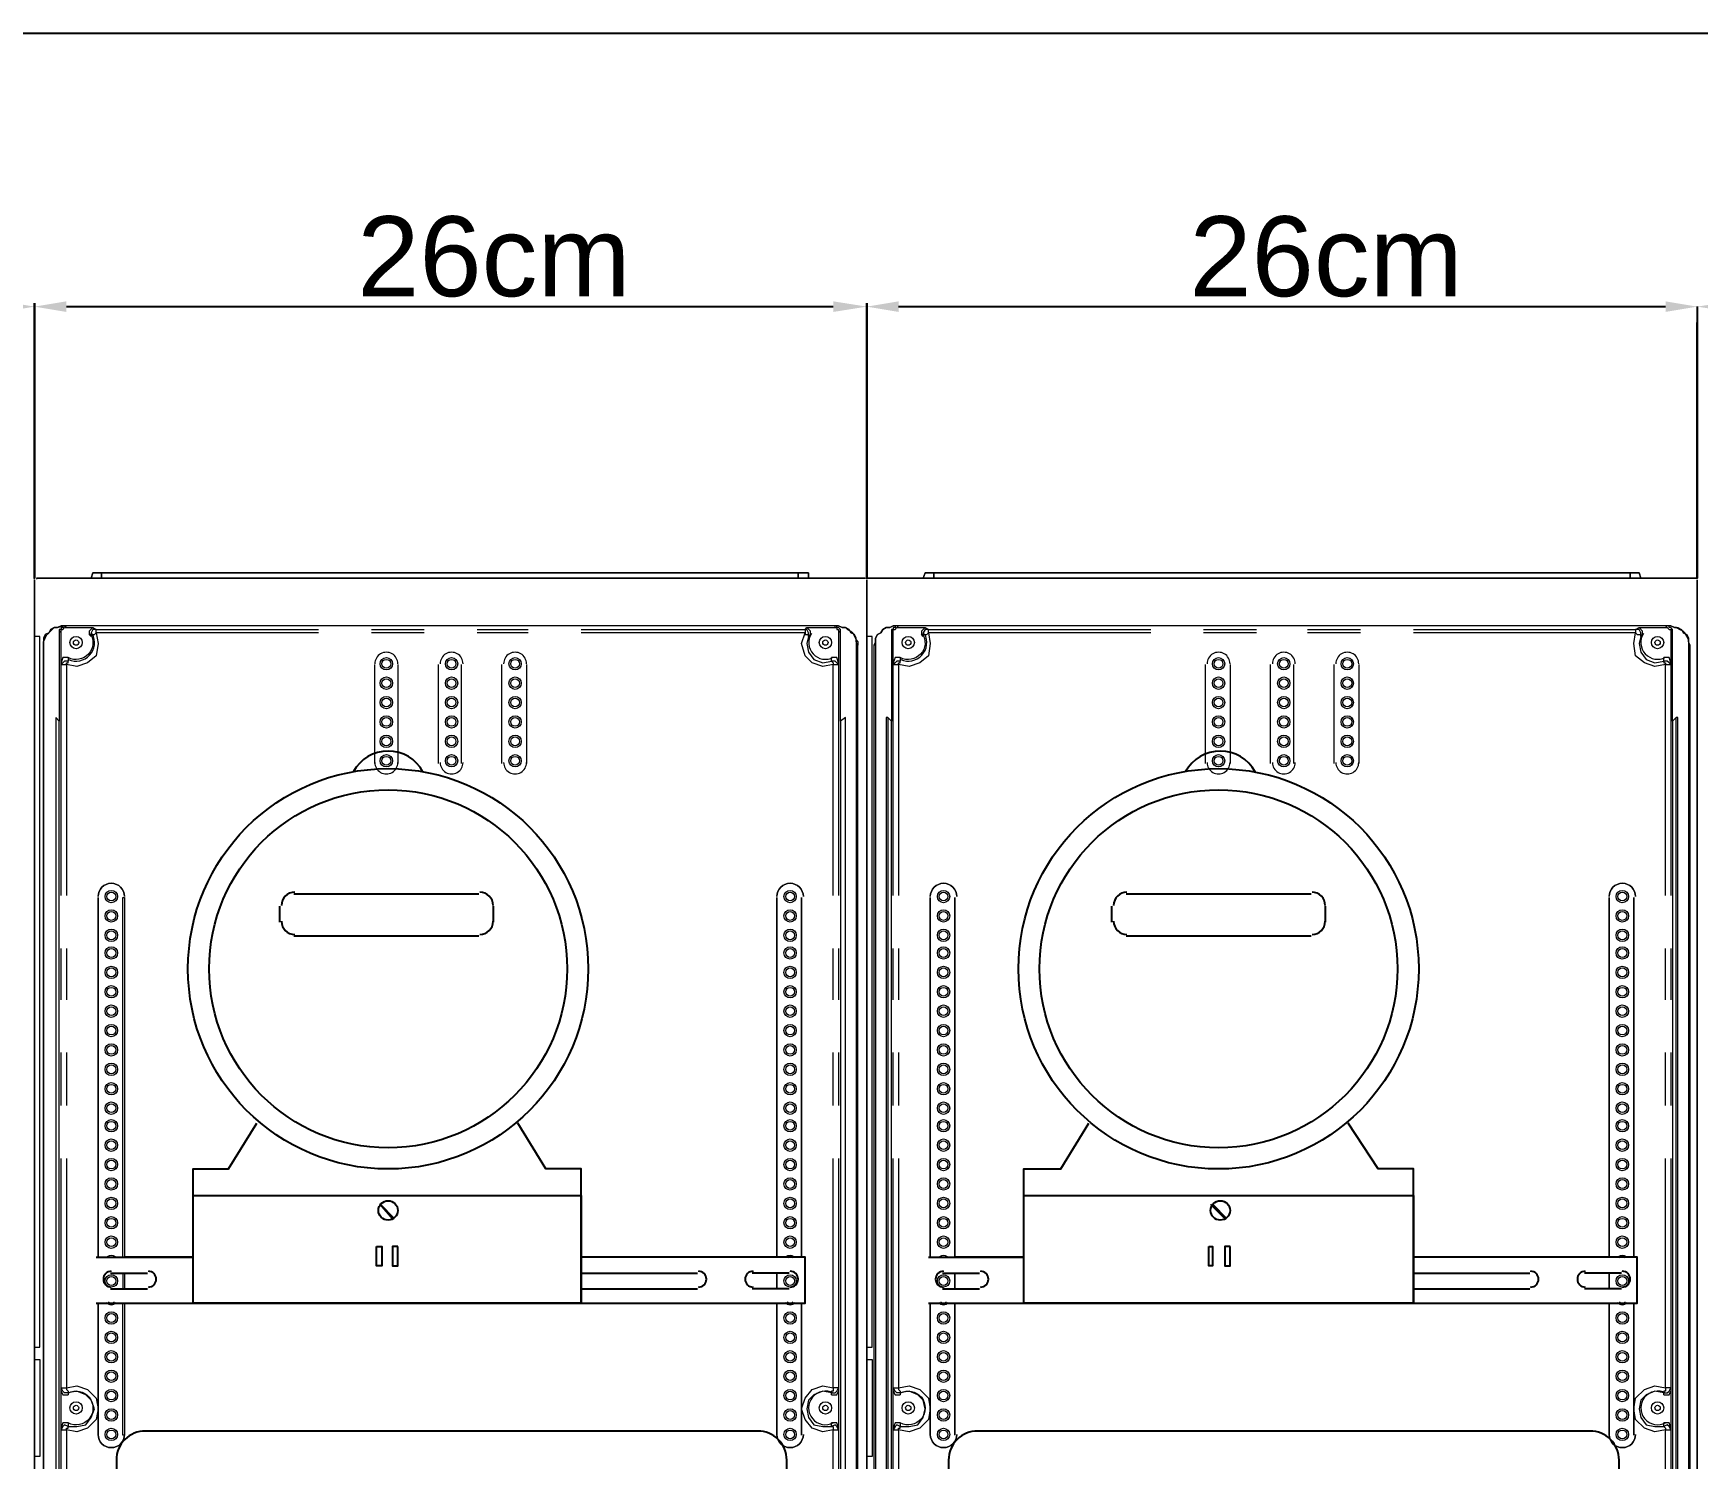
# Model space of a CAD drawing. Header units: millimetres. Extents: x -305 to 1353, y -289 to 1176.
# Drawn here: x 405.6 to 458.6, y 1112.4 to 1157.8 of the extents above; entities that cross this region are included whole.
import ezdxf

# ---------------------------------------------------------------- set-up
doc = ezdxf.new("R2010")
doc.units = ezdxf.units.MM
doc.header["$MEASUREMENT"] = 0
doc.layers.add('Medição_Detalhe_Cotas', color=7, linetype='Continuous', true_color=0x0080ff)
doc.layers.add('PDF_0', color=7, linetype='Continuous')
doc.styles.add('PDF Arial', font='arial.ttf')

msp = doc.modelspace()

# ---------------------------------------------------------------- linework, layer by layer
for points in [[(408.21, 1109.328, 0.414214), (409.133, 1108.405), (428.639, 1108.405, 0.414214), (429.562, 1109.328), (429.562, 1112.345, 0.414214), (428.639, 1113.269), (409.133, 1113.269, 0.414214), (408.21, 1112.345)], [(434.716, 1109.328, 0.414214), (435.639, 1108.405), (455.145, 1108.405, 0.414214), (456.069, 1109.328), (456.069, 1112.345, 0.414214), (455.145, 1113.269), (435.639, 1113.269, 0.414214), (434.716, 1112.345)]]:
    msp.add_lwpolyline(points, format="xyb", close=True)
at = {"layer": 'Medição_Detalhe_Cotas', "color": 150, "true_color": 0x007eff}
for points in [[(379.099, 1144.862), (379.099, 1157.778), (564.586, 1157.778), (564.586, 1136.158)], [(405.605, 1149.186), (405.605, 1140.426), (405.605, 1149.186)], [(405.605, 1140.426), (405.605, 1149.186)], [(406.616, 1149.074), (431.044, 1149.074)], [(433.122, 1149.074), (457.55, 1149.074)], [(458.561, 1149.074), (458.561, 1140.426), (458.561, 1148.568)]]:
    msp.add_lwpolyline(points, dxfattribs=at)
for points in [[(405.605, 1149.186), (405.605, 1140.426)], [(432.111, 1149.186), (432.111, 1140.426)]]:
    msp.add_lwpolyline(points, close=True, dxfattribs=at)
at = {"layer": 'Medição_Detalhe_Cotas', "color": 150, "true_color": 0x007eff, "transparency": 33554559}
for points in [[(404.594, 1149.242), (404.594, 1148.905), (405.605, 1149.074)], [(406.616, 1149.242), (406.616, 1148.905), (405.605, 1149.074)], [(431.044, 1149.242), (431.044, 1148.905), (432.111, 1149.074)], [(433.122, 1149.242), (433.122, 1148.905), (432.111, 1149.074)], [(457.55, 1149.242), (457.55, 1148.905), (458.561, 1149.074)], [(459.628, 1149.242), (459.628, 1148.905), (458.561, 1149.074)]]:
    msp.add_solid(points, dxfattribs=at)
at = {"layer": 'PDF_0', "lineweight": 18}
for points in [[(405.605, 1087.469), (405.605, 1140.369)], [(405.661, 1140.426), (432.055, 1140.426)], [(407.402, 1140.426), (407.458, 1140.594), (407.739, 1140.594), (429.921, 1140.594), (430.258, 1140.594), (430.258, 1140.426), (430.258, 1140.594), (429.921, 1140.594), (407.739, 1140.594), (407.458, 1140.594)], [(432.111, 1140.426), (458.561, 1140.426)], [(432.111, 1087.469), (432.111, 1140.369)], [(433.908, 1140.426), (433.964, 1140.594), (434.245, 1140.594), (456.427, 1140.594), (456.708, 1140.594), (456.764, 1140.426), (456.708, 1140.594), (456.427, 1140.594), (434.245, 1140.594), (433.964, 1140.594)], [(458.561, 1087.469), (458.561, 1140.369)], [(431.212, 1138.909), (431.325, 1138.853), (431.437, 1138.853), (431.493, 1138.797), (431.606, 1138.741), (431.662, 1138.685), (431.718, 1138.572), (431.774, 1138.46), (431.83, 1138.404), (431.83, 1138.292), (431.774, 1138.404), (431.774, 1138.516), (431.718, 1138.629), (431.606, 1138.685), (431.549, 1138.797), (431.437, 1138.853), (431.325, 1138.853)], [(407.626, 1130.261), (407.626, 1118.805)], [(429.247, 1130.261), (429.247, 1118.805)], [(430.033, 1118.805), (430.033, 1130.261)], [(434.133, 1130.261), (434.133, 1118.805)], [(434.919, 1118.805), (434.919, 1130.261)], [(455.753, 1130.261), (455.753, 1118.805)], [(456.539, 1118.805), (456.539, 1130.261)], [(429.247, 1118.3), (429.247, 1117.794)], [(434.919, 1117.794), (434.919, 1118.3)], [(455.753, 1118.3), (455.753, 1117.794)], [(407.626, 1117.345), (407.626, 1113.133)], [(429.247, 1113.133), (429.247, 1117.345)], [(430.033, 1113.133), (430.033, 1117.345)], [(434.133, 1117.345), (434.133, 1113.133)], [(434.919, 1113.133), (434.919, 1117.345)], [(455.753, 1113.133), (455.753, 1117.345)], [(456.539, 1113.133), (456.539, 1117.345)]]:
    msp.add_lwpolyline(points, close=True, dxfattribs=at)
for points in [[(405.605, 1087.469), (405.605, 1140.369), (405.605, 1087.469)], [(405.605, 1140.369), (405.605, 1087.469)], [(405.661, 1140.426), (432.055, 1140.426)], [(432.111, 1140.426), (458.561, 1140.426)], [(432.111, 1087.469), (432.111, 1140.369), (432.111, 1087.469)], [(432.111, 1140.369), (432.111, 1087.469)], [(458.561, 1087.469), (458.561, 1140.369), (458.561, 1087.469)], [(431.212, 1138.909), (406.447, 1138.909), (406.335, 1138.853), (406.223, 1138.853), (406.11, 1138.797), (406.054, 1138.685), (405.942, 1138.629), (405.886, 1138.516), (405.886, 1138.404), (405.886, 1138.292), (405.886, 1138.404), (405.942, 1138.516), (405.998, 1138.629), (406.054, 1138.685), (406.166, 1138.797), (406.223, 1138.853), (406.335, 1138.853), (406.503, 1138.909)], [(431.269, 1135.877), (431.269, 1138.741), (431.269, 1138.797), (431.212, 1138.853), (431.156, 1138.853), (431.156, 1138.909), (431.1, 1138.909), (406.56, 1138.909), (406.503, 1138.909), (406.503, 1138.853), (406.447, 1138.853), (406.447, 1138.797), (406.391, 1138.797), (406.391, 1138.741), (406.391, 1135.877)], [(430.314, 1138.629), (430.314, 1138.741), (430.202, 1138.853), (431.1, 1138.853), (431.156, 1138.853), (431.156, 1138.797), (431.212, 1138.797), (431.212, 1138.741), (431.212, 1138.685), (431.212, 1137.73), (431.156, 1137.898), (430.988, 1137.898)], [(432.392, 1138.292), (432.392, 1138.404), (432.392, 1138.516), (432.448, 1138.629), (432.56, 1138.685), (432.616, 1138.797), (432.729, 1138.853), (432.841, 1138.853), (432.953, 1138.909), (432.841, 1138.853), (432.729, 1138.853), (432.616, 1138.797), (432.56, 1138.685), (432.448, 1138.629), (432.392, 1138.516), (432.392, 1138.404), (432.336, 1138.292), (432.336, 1087.694)], [(457.775, 1135.877), (457.775, 1138.741), (457.775, 1138.797), (457.719, 1138.853), (457.663, 1138.853), (457.663, 1138.909), (457.606, 1138.909), (433.066, 1138.909), (433.01, 1138.909), (433.01, 1138.853), (432.953, 1138.853), (432.953, 1138.797), (432.897, 1138.797), (432.897, 1138.741), (432.897, 1135.877)], [(457.719, 1138.909), (432.953, 1138.909)], [(456.82, 1138.629), (456.82, 1138.741), (456.708, 1138.853), (457.55, 1138.853), (457.606, 1138.853), (457.663, 1138.797), (457.719, 1138.797), (457.719, 1138.741), (457.719, 1138.685), (457.719, 1137.73), (457.663, 1137.898), (457.494, 1137.898)], [(458.28, 1138.46), (458.28, 1087.694), (458.336, 1087.694), (458.336, 1138.292), (458.28, 1138.404), (458.28, 1138.46), (458.224, 1138.572), (458.168, 1138.685), (458.112, 1138.741), (457.999, 1138.797), (457.887, 1138.853), (457.831, 1138.853), (457.719, 1138.909), (457.831, 1138.853), (457.943, 1138.853), (458.056, 1138.797), (458.112, 1138.685), (458.224, 1138.629), (458.28, 1138.516), (458.28, 1138.404), (458.28, 1138.292)], [(405.605, 1115.941), (405.773, 1115.941), (405.773, 1138.572), (405.605, 1138.572)], [(405.886, 1138.46), (405.886, 1087.694), (405.886, 1138.292)], [(405.886, 1138.292), (405.886, 1138.292)], [(431.774, 1138.46), (431.774, 1087.694), (431.83, 1087.694), (431.83, 1138.292)], [(432.111, 1115.941), (432.279, 1115.941), (432.279, 1138.572), (432.111, 1138.572)], [(432.392, 1138.46), (432.392, 1087.694)], [(416.443, 1134.529), (416.443, 1137.674)], [(417.173, 1137.674), (417.173, 1134.529)], [(418.465, 1134.529), (418.465, 1137.674)], [(419.195, 1137.674), (419.195, 1134.529)], [(420.486, 1134.529), (420.486, 1137.674)], [(421.273, 1137.674), (421.273, 1134.529)], [(442.893, 1134.529), (442.893, 1137.674)], [(443.679, 1137.674), (443.679, 1134.529)], [(444.971, 1134.529), (444.971, 1137.674)], [(445.701, 1137.674), (445.701, 1134.529)], [(446.993, 1134.529), (446.993, 1137.674)], [(447.779, 1137.674), (447.779, 1134.529)], [(406.391, 1089.042), (406.391, 1135.877), (406.279, 1135.989), (406.279, 1089.042)], [(406.279, 1135.989), (406.279, 1089.042), (406.279, 1088.817), (406.335, 1088.649), (406.391, 1088.48), (406.503, 1088.368), (406.672, 1088.256), (406.84, 1088.143), (407.009, 1088.087), (407.177, 1088.087), (430.482, 1088.087), (430.651, 1088.087), (430.819, 1088.143), (430.988, 1088.256), (431.156, 1088.368), (431.269, 1088.48), (431.381, 1088.649), (431.381, 1088.817), (431.437, 1089.042), (431.437, 1135.989)], [(406.391, 1135.877), (406.391, 1135.877)], [(431.437, 1089.042), (431.437, 1135.989), (431.269, 1135.877), (431.269, 1089.042)], [(432.785, 1135.989), (432.729, 1135.989), (432.729, 1089.042), (432.785, 1088.817), (432.841, 1088.649), (432.897, 1088.48), (433.01, 1088.368), (433.178, 1088.256), (433.346, 1088.143), (433.515, 1088.087), (433.683, 1088.087), (456.989, 1088.087), (457.157, 1088.087), (457.326, 1088.143), (457.494, 1088.256), (457.663, 1088.368), (457.775, 1088.48), (457.831, 1088.649), (457.887, 1088.817), (457.943, 1089.042), (457.943, 1135.989), (457.887, 1135.989)], [(432.897, 1089.042), (432.897, 1135.877), (432.785, 1135.989), (432.785, 1089.042)], [(432.897, 1135.877), (432.897, 1135.877)], [(457.887, 1089.042), (457.887, 1135.989), (457.775, 1135.877), (457.775, 1089.042)], [(407.626, 1130.261), (407.626, 1130.261)], [(408.413, 1118.805), (408.413, 1130.261), (408.469, 1130.261), (408.469, 1118.805)], [(429.247, 1130.261), (429.247, 1130.261)], [(430.033, 1130.261), (430.033, 1130.261)], [(434.133, 1130.261), (434.133, 1130.261)], [(434.919, 1130.261), (434.919, 1130.261)], [(455.753, 1130.261), (455.753, 1130.261)], [(456.539, 1130.261), (456.539, 1130.261)], [(408.413, 1118.3), (408.413, 1117.794)], [(408.469, 1118.3), (408.469, 1117.794)], [(408.469, 1117.345), (408.469, 1113.133), (408.413, 1113.133), (408.413, 1117.345)], [(405.605, 1115.548), (405.773, 1115.548), (405.773, 1112.459), (405.605, 1112.459)], [(432.111, 1115.548), (432.279, 1115.548), (432.279, 1112.459), (432.111, 1112.459)], [(430.988, 1114.425), (431.156, 1114.425), (431.212, 1114.537), (431.212, 1113.358), (431.156, 1113.526), (430.988, 1113.526)], [(457.494, 1114.425), (457.663, 1114.425), (457.719, 1114.537), (457.719, 1113.358), (457.663, 1113.526), (457.494, 1113.526)]]:
    msp.add_lwpolyline(points, dxfattribs=at)
at = {"layer": 'PDF_0', "lineweight": 0}
for points in [[(407.739, 1140.426), (407.739, 1140.594)], [(429.921, 1140.594), (429.921, 1140.426)], [(434.245, 1140.426), (434.245, 1140.594)], [(456.427, 1140.594), (456.427, 1140.426)], [(430.146, 1138.797), (430.146, 1138.685), (430.146, 1138.629), (430.202, 1138.629), (430.258, 1138.629), (430.258, 1138.572), (430.258, 1138.685), (430.202, 1138.797)], [(456.596, 1138.797), (456.596, 1138.685), (456.652, 1138.629), (456.708, 1138.629), (456.764, 1138.629), (456.764, 1138.572), (456.764, 1138.685), (456.708, 1138.797)]]:
    msp.add_lwpolyline(points, close=True, dxfattribs=at)
at = {"layer": 'PDF_0', "lineweight": 18}
for points in [[(432.139, 1140.426, 0.414), (432.111, 1140.397, 0.414), (432.083, 1140.426)], [(407.372, 1138.666, -0.775478), (406.672, 1137.898), (406.503, 1137.898), (406.447, 1137.73), (406.447, 1138.685), (406.447, 1138.741), (406.447, 1138.797), (406.503, 1138.797), (406.56, 1138.853), (406.616, 1138.853), (407.458, 1138.853), (407.346, 1138.741), (407.346, 1138.629)], [(433.878, 1138.666, -0.775478), (433.178, 1137.898), (433.01, 1137.898), (432.953, 1137.73), (432.953, 1138.685), (432.953, 1138.741), (432.953, 1138.797), (433.01, 1138.797), (433.066, 1138.853), (433.122, 1138.853), (433.964, 1138.853), (433.852, 1138.741), (433.852, 1138.629)], [(406.672, 1114.474, -1.671898), (406.672, 1113.526), (406.503, 1113.526), (406.447, 1113.358), (406.447, 1114.537), (406.503, 1114.425), (406.672, 1114.425)], [(433.178, 1114.474, -1.671898), (433.178, 1113.526), (433.01, 1113.526), (432.953, 1113.358), (432.953, 1114.537), (433.01, 1114.425), (433.178, 1114.425)]]:
    msp.add_lwpolyline(points, format="xyb", dxfattribs=at)
at = {"layer": 'PDF_0', "lineweight": 0}
for points in [[(406.447, 1138.685), (406.391, 1138.741)], [(406.56, 1138.909), (406.616, 1138.853)], [(414.646, 1138.685), (407.57, 1138.685), (407.57, 1138.797), (407.458, 1138.797), (407.402, 1138.685), (407.402, 1138.572), (407.346, 1138.629)], [(407.458, 1138.853), (407.57, 1138.797), (414.646, 1138.797)], [(416.331, 1138.797), (418.016, 1138.797)], [(419.7, 1138.797), (421.329, 1138.797)], [(423.014, 1138.797), (430.146, 1138.797), (430.202, 1138.853)], [(431.1, 1138.853), (431.1, 1138.909)], [(431.269, 1138.741), (431.212, 1138.685)], [(432.953, 1138.685), (432.897, 1138.741)], [(433.066, 1138.909), (433.122, 1138.853)], [(441.152, 1138.685), (434.077, 1138.685), (434.077, 1138.797), (433.964, 1138.797), (433.908, 1138.685), (433.908, 1138.572), (433.852, 1138.629)], [(433.964, 1138.853), (434.077, 1138.797), (441.152, 1138.797)], [(442.837, 1138.797), (444.522, 1138.797)], [(446.15, 1138.797), (447.835, 1138.797)], [(449.52, 1138.797), (456.596, 1138.797), (456.708, 1138.853)], [(457.55, 1138.853), (457.606, 1138.909)], [(457.775, 1138.741), (457.719, 1138.685)], [(407.402, 1138.572), (407.458, 1138.629), (407.514, 1138.629), (407.57, 1138.685), (407.626, 1138.348), (407.57, 1137.955), (407.29, 1137.73), (406.953, 1137.618), (406.616, 1137.674), (406.616, 1137.73), (406.672, 1137.73), (406.672, 1137.786)], [(418.016, 1138.685), (416.331, 1138.685)], [(421.329, 1138.685), (419.7, 1138.685)], [(430.314, 1138.629), (430.258, 1138.572), (430.202, 1138.348), (430.258, 1138.067), (430.426, 1137.842), (430.707, 1137.73), (430.988, 1137.786), (431.044, 1137.73), (431.044, 1137.674), (430.707, 1137.618), (430.37, 1137.73), (430.146, 1137.955), (430.033, 1138.348), (430.146, 1138.685), (423.014, 1138.685)], [(432.392, 1138.292), (432.336, 1138.292)], [(433.908, 1138.572), (433.908, 1138.629), (433.964, 1138.629), (434.02, 1138.629), (434.077, 1138.685), (434.133, 1138.348), (434.077, 1137.955), (433.796, 1137.73), (433.459, 1137.618), (433.122, 1137.674), (433.122, 1137.73), (433.178, 1137.73), (433.178, 1137.786)], [(444.522, 1138.685), (442.837, 1138.685)], [(447.835, 1138.685), (446.15, 1138.685)], [(456.82, 1138.629), (456.764, 1138.572), (456.708, 1138.348), (456.764, 1138.067), (456.932, 1137.842), (457.213, 1137.73), (457.494, 1137.786), (457.494, 1137.73), (457.55, 1137.73), (457.55, 1137.674), (457.213, 1137.618), (456.876, 1137.73), (456.596, 1137.955), (456.539, 1138.348), (456.596, 1138.685), (449.52, 1138.685)], [(406.672, 1137.898), (406.672, 1137.786), (406.56, 1137.786), (406.503, 1137.73), (406.447, 1137.674), (406.616, 1137.674), (406.616, 1130.317)], [(406.447, 1130.317), (406.447, 1137.674), (406.447, 1137.73)], [(431.044, 1130.317), (431.044, 1137.674), (431.212, 1137.674), (431.156, 1137.73), (431.1, 1137.786), (430.988, 1137.786), (430.988, 1137.898)], [(431.212, 1137.73), (431.212, 1137.674), (431.212, 1130.317)], [(433.178, 1137.898), (433.178, 1137.786), (433.066, 1137.786), (433.01, 1137.73), (432.953, 1137.674), (433.122, 1137.674), (433.122, 1130.317)], [(432.953, 1130.317), (432.953, 1137.674), (432.953, 1137.73)], [(457.55, 1130.317), (457.55, 1137.674), (457.719, 1137.674), (457.663, 1137.73), (457.606, 1137.786), (457.494, 1137.786), (457.494, 1137.898)], [(457.719, 1137.73), (457.719, 1137.674), (457.719, 1130.317)], [(406.447, 1127.004), (406.447, 1128.633)], [(406.616, 1128.633), (406.616, 1127.004)], [(431.044, 1127.004), (431.044, 1128.633)], [(431.212, 1128.633), (431.212, 1127.004)], [(432.953, 1127.004), (432.953, 1128.633)], [(433.122, 1128.633), (433.122, 1127.004)], [(457.55, 1127.004), (457.55, 1128.633)], [(457.719, 1128.633), (457.719, 1127.004)], [(406.447, 1123.635), (406.447, 1125.319)], [(406.616, 1125.319), (406.616, 1123.635)], [(431.044, 1123.635), (431.044, 1125.319)], [(431.212, 1125.319), (431.212, 1123.635)], [(432.953, 1123.635), (432.953, 1125.319)], [(433.122, 1125.319), (433.122, 1123.635)], [(457.55, 1123.635), (457.55, 1125.319)], [(457.719, 1125.319), (457.719, 1123.635)], [(406.447, 1114.537), (406.447, 1114.649), (406.447, 1121.95)], [(406.616, 1121.95), (406.616, 1114.649), (406.616, 1114.593), (406.672, 1114.537), (406.672, 1114.481), (406.56, 1114.481), (406.503, 1114.537), (406.447, 1114.649), (406.616, 1114.649), (406.953, 1114.706), (407.29, 1114.593), (407.57, 1114.312), (407.626, 1113.976), (407.57, 1113.639), (407.29, 1113.358), (406.953, 1113.246), (406.616, 1113.302), (406.616, 1113.358), (406.672, 1113.358), (406.672, 1113.414), (406.953, 1113.414), (407.233, 1113.47), (407.402, 1113.695), (407.514, 1113.976), (407.402, 1114.256), (407.233, 1114.425), (406.953, 1114.537), (406.672, 1114.481), (406.672, 1114.425)], [(431.044, 1105.945), (431.044, 1113.302), (431.212, 1113.302), (431.156, 1113.414), (431.1, 1113.47), (430.988, 1113.414), (431.044, 1113.414), (431.044, 1113.358), (431.044, 1113.302), (430.707, 1113.246), (430.37, 1113.358), (430.146, 1113.639), (430.033, 1113.976), (430.146, 1114.312), (430.37, 1114.593), (430.707, 1114.706), (431.044, 1114.649), (431.044, 1114.593), (431.044, 1114.537), (430.988, 1114.537), (430.988, 1114.481), (431.1, 1114.481), (431.156, 1114.537), (431.212, 1114.649), (431.044, 1114.649), (431.044, 1121.95)], [(431.212, 1121.95), (431.212, 1114.649), (431.212, 1114.537)], [(432.953, 1114.537), (432.953, 1114.649), (432.953, 1121.95)], [(433.122, 1121.95), (433.122, 1114.649), (433.122, 1114.593), (433.178, 1114.537), (433.178, 1114.481), (433.066, 1114.481), (433.01, 1114.537), (432.953, 1114.649), (433.122, 1114.649), (433.459, 1114.706), (433.796, 1114.593), (434.077, 1114.312), (434.133, 1113.976), (434.077, 1113.639), (433.796, 1113.358), (433.459, 1113.246), (433.122, 1113.302), (433.122, 1113.358), (433.178, 1113.358), (433.178, 1113.414), (433.459, 1113.414), (433.74, 1113.47), (433.908, 1113.695), (433.964, 1113.976), (433.908, 1114.256), (433.74, 1114.425), (433.459, 1114.537), (433.178, 1114.481), (433.178, 1114.425)], [(457.55, 1105.945), (457.55, 1113.302), (457.719, 1113.302), (457.663, 1113.414), (457.606, 1113.47), (457.494, 1113.414), (457.55, 1113.358), (457.55, 1113.302), (457.213, 1113.246), (456.876, 1113.358), (456.596, 1113.639), (456.539, 1113.976), (456.596, 1114.312), (456.876, 1114.593), (457.213, 1114.706), (457.55, 1114.649), (457.55, 1114.593), (457.55, 1114.537), (457.494, 1114.537), (457.494, 1114.481), (457.606, 1114.481), (457.663, 1114.537), (457.719, 1114.649), (457.55, 1114.649), (457.55, 1121.95)], [(457.719, 1121.95), (457.719, 1114.649), (457.719, 1114.537)], [(430.988, 1114.425), (430.988, 1114.481), (430.707, 1114.537), (430.426, 1114.425), (430.258, 1114.256), (430.202, 1113.976), (430.258, 1113.695), (430.426, 1113.47), (430.707, 1113.414), (430.988, 1113.414), (430.988, 1113.526)], [(457.494, 1114.425), (457.494, 1114.481), (457.213, 1114.537), (456.932, 1114.425), (456.764, 1114.256), (456.708, 1113.976), (456.764, 1113.695), (456.932, 1113.47), (457.213, 1113.414), (457.494, 1113.414), (457.494, 1113.526)], [(406.672, 1113.526), (406.672, 1113.414), (406.56, 1113.47), (406.503, 1113.414), (406.447, 1113.302), (406.616, 1113.302), (406.616, 1105.945)], [(406.447, 1105.945), (406.447, 1113.302), (406.447, 1113.358)], [(431.212, 1113.358), (431.212, 1113.302), (431.212, 1105.945)], [(433.178, 1113.526), (433.178, 1113.414), (433.066, 1113.47), (433.01, 1113.414), (432.953, 1113.302), (433.122, 1113.302), (433.122, 1105.945)], [(432.953, 1105.945), (432.953, 1113.302), (432.953, 1113.358)], [(457.719, 1113.358), (457.719, 1113.302), (457.719, 1105.945)]]:
    msp.add_lwpolyline(points, dxfattribs=at)
at = {"layer": 'PDF_0', "lineweight": 18}
for points in [[(408.469, 1130.289, 0.999967), (407.627, 1130.289, -0.999967)], [(430.089, 1130.289, 0.999967), (429.247, 1130.289, -0.999967)], [(434.975, 1130.289, 0.999967), (434.133, 1130.289, -0.999967)], [(456.596, 1130.289, 0.999967), (455.753, 1130.289, -0.999967)], [(407.626, 1113.161, 0.999977), (408.469, 1113.161, -0.999977)], [(429.247, 1113.161, 0.999977), (430.089, 1113.161, -0.999977)], [(434.133, 1113.161, 0.999977), (434.975, 1113.161, -0.999977)], [(455.753, 1113.161, 0.999977), (456.596, 1113.161, -0.999977)]]:
    msp.add_lwpolyline(points, format="xyb", close=True, dxfattribs=at)
at = {"layer": 'PDF_0', "lineweight": 25}
for points in [[(413.86, 1130.373), (419.756, 1130.373)], [(440.366, 1130.373), (446.263, 1130.373)], [(413.411, 1129.475), (413.411, 1129.98)], [(420.206, 1129.98), (420.206, 1129.475)], [(439.917, 1129.475), (439.917, 1129.98)], [(446.712, 1129.98), (446.712, 1129.475)], [(419.756, 1129.026), (413.86, 1129.026)], [(446.263, 1129.026), (440.366, 1129.026)], [(410.659, 1117.345), (410.659, 1121.613), (411.782, 1121.613), (412.681, 1123.073)], [(423.014, 1117.345), (423.014, 1121.613), (421.89, 1121.613), (420.992, 1123.073)], [(437.109, 1117.345), (437.109, 1121.613), (438.288, 1121.613), (439.187, 1123.073)], [(449.52, 1117.345), (449.52, 1121.613), (448.397, 1121.613), (447.442, 1123.073)], [(417.061, 1120.041), (416.612, 1120.49), (417.005, 1120.041)], [(443.062, 1120.49), (443.511, 1120.041)], [(443.118, 1120.49), (443.567, 1120.041)], [(407.57, 1117.345), (430.146, 1117.345), (430.146, 1118.805), (423.014, 1118.805)], [(407.57, 1118.805), (410.659, 1118.805), (408.469, 1118.805)], [(434.077, 1117.345), (456.652, 1117.345), (456.652, 1118.805), (449.52, 1118.805)], [(434.077, 1118.805), (437.109, 1118.805), (434.919, 1118.805)], [(408.02, 1118.3), (409.199, 1118.3)], [(423.014, 1118.3), (426.72, 1118.3)], [(429.64, 1118.3), (428.461, 1118.3)], [(434.526, 1118.3), (435.705, 1118.3)], [(449.52, 1118.3), (453.226, 1118.3)], [(456.146, 1118.3), (454.967, 1118.3)], [(408.02, 1117.794), (409.199, 1117.794)], [(423.014, 1117.794), (426.72, 1117.794)], [(429.64, 1117.794), (428.461, 1117.794)], [(434.526, 1117.794), (435.705, 1117.794)], [(449.52, 1117.794), (453.226, 1117.794)], [(456.146, 1117.794), (454.967, 1117.794)]]:
    msp.add_lwpolyline(points, dxfattribs=at)
for points in [[(410.659, 1120.771), (423.014, 1120.771), (423.014, 1117.345), (410.659, 1117.345)], [(437.109, 1120.771), (449.52, 1120.771), (449.52, 1117.345), (437.109, 1117.345)], [(416.499, 1119.142), (416.668, 1119.142), (416.668, 1118.524), (416.499, 1118.524)], [(417.173, 1119.142), (417.005, 1119.142), (417.005, 1118.524), (417.173, 1118.524)], [(443.005, 1119.142), (443.118, 1119.142), (443.118, 1118.524), (443.005, 1118.524)], [(443.679, 1119.142), (443.511, 1119.142), (443.511, 1118.524), (443.679, 1118.524)]]:
    msp.add_lwpolyline(points, close=True, dxfattribs=at)
for points in [[(408.048, 1118.356, 0.414167), (407.795, 1118.103, 0.414167), (408.048, 1117.85)], [(409.227, 1117.85, 0.414167), (409.48, 1118.103, 0.414167), (409.227, 1118.356)], [(426.748, 1117.85, 0.414167), (427.001, 1118.103, 0.414167), (426.748, 1118.356)], [(428.489, 1118.356, 0.414167), (428.236, 1118.103, 0.414167), (428.489, 1117.85)], [(429.668, 1117.85, 0.414167), (429.921, 1118.103, 0.414167), (429.668, 1118.356)], [(434.554, 1118.356, 0.414167), (434.301, 1118.103, 0.414167), (434.554, 1117.85)], [(435.733, 1117.85, 0.414167), (435.986, 1118.103, 0.414167), (435.733, 1118.356)], [(453.254, 1117.85, 0.414167), (453.507, 1118.103, 0.414167), (453.254, 1118.356)], [(454.995, 1118.356, 0.414167), (454.742, 1118.103, 0.414167), (454.995, 1117.85)], [(456.174, 1117.85, 0.414167), (456.427, 1118.103, 0.414167), (456.174, 1118.356)]]:
    msp.add_lwpolyline(points, format="xyb", dxfattribs=at)
at = {"layer": 'PDF_0', "lineweight": 18}
for centre, radius in [((406.925, 1138.376), 0.197), ((406.925, 1138.376), 0.0843), ((430.791, 1138.376), 0.197), ((430.791, 1138.376), 0.0843), ((433.431, 1138.376), 0.197), ((433.431, 1138.376), 0.0843), ((457.297, 1138.376), 0.197), ((457.298, 1138.376), 0.0843), ((416.808, 1137.702), 0.197), ((416.808, 1137.702), 0.14), ((418.886, 1137.702), 0.197), ((418.886, 1137.702), 0.14), ((420.908, 1137.702), 0.197), ((420.908, 1137.702), 0.14), ((443.314, 1137.702), 0.197), ((443.314, 1137.702), 0.14), ((445.392, 1137.702), 0.197), ((445.392, 1137.702), 0.14), ((447.414, 1137.702), 0.197), ((447.414, 1137.702), 0.14), ((416.808, 1137.084), 0.197), ((416.808, 1137.084), 0.14), ((418.886, 1137.084), 0.197), ((418.886, 1137.084), 0.14), ((420.908, 1137.084), 0.197), ((420.908, 1137.084), 0.14), ((443.314, 1137.084), 0.197), ((443.314, 1137.084), 0.14), ((445.392, 1137.084), 0.197), ((445.392, 1137.084), 0.14), ((447.414, 1137.084), 0.197), ((447.414, 1137.084), 0.14), ((416.808, 1136.466), 0.197), ((416.808, 1136.467), 0.14), ((418.886, 1136.466), 0.197), ((418.886, 1136.467), 0.14), ((420.908, 1136.466), 0.197), ((420.908, 1136.467), 0.14), ((443.314, 1136.466), 0.197), ((443.314, 1136.467), 0.14), ((445.392, 1136.466), 0.197), ((445.392, 1136.467), 0.14), ((447.414, 1136.466), 0.197), ((447.414, 1136.467), 0.14), ((416.808, 1135.849), 0.197), ((416.808, 1135.849), 0.14), ((418.886, 1135.849), 0.197), ((418.886, 1135.849), 0.14), ((420.908, 1135.849), 0.197), ((420.908, 1135.849), 0.14), ((443.314, 1135.849), 0.197), ((443.314, 1135.849), 0.14), ((445.392, 1135.849), 0.197), ((445.392, 1135.849), 0.14), ((447.414, 1135.849), 0.197), ((447.414, 1135.849), 0.14), ((416.808, 1135.231), 0.197), ((416.808, 1135.231), 0.14), ((418.886, 1135.231), 0.197), ((418.886, 1135.231), 0.14), ((420.908, 1135.231), 0.197), ((420.908, 1135.231), 0.14), ((443.314, 1135.231), 0.197), ((443.314, 1135.231), 0.14), ((445.392, 1135.231), 0.197), ((445.392, 1135.231), 0.14), ((447.414, 1135.231), 0.197), ((447.414, 1135.231), 0.14), ((416.808, 1134.613), 0.197), ((416.808, 1134.613), 0.14), ((418.886, 1134.613), 0.197), ((418.886, 1134.613), 0.14), ((420.908, 1134.613), 0.197), ((420.908, 1134.613), 0.14), ((443.314, 1134.613), 0.197), ((443.314, 1134.613), 0.14), ((445.392, 1134.613), 0.197), ((445.392, 1134.613), 0.14), ((447.414, 1134.613), 0.197), ((447.414, 1134.613), 0.14), ((408.048, 1130.289), 0.197), ((408.048, 1130.289), 0.14), ((429.668, 1130.289), 0.197), ((429.668, 1130.289), 0.14), ((434.554, 1130.289), 0.197), ((434.554, 1130.289), 0.14), ((456.174, 1130.289), 0.197), ((456.174, 1130.289), 0.14), ((408.048, 1129.671), 0.197), ((408.048, 1129.671), 0.14), ((429.668, 1129.671), 0.197), ((429.668, 1129.671), 0.14), ((434.554, 1129.671), 0.197), ((434.554, 1129.671), 0.14), ((456.174, 1129.671), 0.197), ((456.174, 1129.671), 0.14), ((408.048, 1129.054), 0.197), ((408.048, 1129.054), 0.14), ((429.668, 1129.054), 0.197), ((429.668, 1129.054), 0.14), ((434.554, 1129.054), 0.197), ((434.554, 1129.054), 0.14), ((456.174, 1129.054), 0.197), ((456.174, 1129.054), 0.14), ((408.048, 1128.492), 0.197), ((429.668, 1128.492), 0.197), ((434.554, 1128.492), 0.197), ((456.174, 1128.492), 0.197), ((408.048, 1128.492), 0.14), ((429.668, 1128.492), 0.14), ((434.554, 1128.492), 0.14), ((456.174, 1128.492), 0.14), ((408.048, 1127.874), 0.197), ((408.048, 1127.874), 0.14), ((429.668, 1127.874), 0.197), ((429.668, 1127.874), 0.14), ((434.554, 1127.874), 0.197), ((434.554, 1127.874), 0.14), ((456.174, 1127.874), 0.197), ((456.174, 1127.874), 0.14), ((408.048, 1127.257), 0.197), ((408.048, 1127.257), 0.14), ((429.668, 1127.257), 0.197), ((429.668, 1127.257), 0.14), ((434.554, 1127.257), 0.197), ((434.554, 1127.257), 0.14), ((456.174, 1127.257), 0.197), ((456.174, 1127.257), 0.14), ((408.048, 1126.639), 0.197), ((408.048, 1126.639), 0.14), ((429.668, 1126.639), 0.197), ((429.668, 1126.639), 0.14), ((434.554, 1126.639), 0.197), ((434.554, 1126.639), 0.14), ((456.174, 1126.639), 0.197), ((456.174, 1126.639), 0.14), ((408.048, 1126.021), 0.197), ((408.048, 1126.021), 0.14), ((429.668, 1126.021), 0.197), ((429.668, 1126.021), 0.14), ((434.554, 1126.021), 0.197), ((434.554, 1126.021), 0.14), ((456.174, 1126.021), 0.197), ((456.174, 1126.021), 0.14), ((408.048, 1125.404), 0.197), ((408.048, 1125.404), 0.14), ((429.668, 1125.404), 0.197), ((429.668, 1125.404), 0.14), ((434.554, 1125.404), 0.197), ((434.554, 1125.404), 0.14), ((456.174, 1125.404), 0.197), ((456.174, 1125.404), 0.14), ((408.048, 1124.786), 0.197), ((408.048, 1124.786), 0.14), ((429.668, 1124.786), 0.197), ((429.668, 1124.786), 0.14), ((434.554, 1124.786), 0.197), ((434.554, 1124.786), 0.14), ((456.174, 1124.786), 0.197), ((456.174, 1124.786), 0.14), ((408.048, 1124.168), 0.197), ((408.048, 1124.168), 0.14), ((429.668, 1124.168), 0.197), ((429.668, 1124.168), 0.14), ((434.554, 1124.168), 0.197), ((434.554, 1124.168), 0.14), ((456.174, 1124.168), 0.197), ((456.174, 1124.168), 0.14), ((408.048, 1123.55), 0.197), ((408.048, 1123.55), 0.14), ((429.668, 1123.55), 0.197), ((429.668, 1123.55), 0.14), ((434.554, 1123.55), 0.197), ((434.554, 1123.55), 0.14), ((456.174, 1123.55), 0.197), ((456.174, 1123.55), 0.14), ((408.048, 1122.989), 0.197), ((408.048, 1122.989), 0.14), ((429.668, 1122.989), 0.197), ((429.668, 1122.989), 0.14), ((434.554, 1122.989), 0.197), ((434.554, 1122.989), 0.14), ((456.174, 1122.989), 0.197), ((456.174, 1122.989), 0.14), ((408.048, 1122.371), 0.197), ((408.048, 1122.371), 0.14), ((429.668, 1122.371), 0.197), ((429.668, 1122.371), 0.14), ((434.554, 1122.371), 0.197), ((434.554, 1122.371), 0.14), ((456.174, 1122.371), 0.197), ((456.174, 1122.371), 0.14), ((408.048, 1121.753), 0.197), ((408.048, 1121.753), 0.14), ((429.668, 1121.753), 0.197), ((429.668, 1121.753), 0.14), ((434.554, 1121.753), 0.197), ((434.554, 1121.753), 0.14), ((456.174, 1121.753), 0.197), ((456.174, 1121.753), 0.14), ((408.048, 1121.136), 0.197), ((408.048, 1121.136), 0.14), ((429.668, 1121.136), 0.197), ((429.668, 1121.136), 0.14), ((434.554, 1121.136), 0.197), ((434.554, 1121.136), 0.14), ((456.174, 1121.136), 0.197), ((456.174, 1121.136), 0.14), ((408.048, 1120.518), 0.197), ((429.668, 1120.518), 0.197), ((434.554, 1120.518), 0.197), ((456.174, 1120.518), 0.197), ((408.048, 1120.518), 0.14), ((429.668, 1120.518), 0.14), ((434.554, 1120.518), 0.14), ((456.174, 1120.518), 0.14), ((408.048, 1119.9), 0.197), ((408.048, 1119.9), 0.14), ((429.668, 1119.9), 0.197), ((429.668, 1119.9), 0.14), ((434.554, 1119.9), 0.197), ((434.554, 1119.9), 0.14), ((456.174, 1119.9), 0.197), ((456.174, 1119.9), 0.14), ((408.048, 1119.282), 0.197), ((408.048, 1119.282), 0.14), ((429.668, 1119.282), 0.197), ((429.668, 1119.282), 0.14), ((434.554, 1119.282), 0.197), ((434.554, 1119.282), 0.14), ((456.174, 1119.282), 0.197), ((456.174, 1119.282), 0.14), ((408.048, 1118.047), 0.197), ((408.048, 1118.047), 0.14), ((429.668, 1118.047), 0.197), ((429.668, 1118.047), 0.14), ((434.554, 1118.047), 0.197), ((434.554, 1118.047), 0.14), ((456.174, 1118.047), 0.197), ((456.174, 1118.047), 0.14), ((408.048, 1116.868), 0.197), ((408.048, 1116.868), 0.14), ((429.668, 1116.868), 0.197), ((429.668, 1116.868), 0.14), ((434.554, 1116.868), 0.197), ((434.554, 1116.868), 0.14), ((456.174, 1116.868), 0.197), ((456.174, 1116.868), 0.14), ((408.048, 1116.25), 0.197), ((429.668, 1116.25), 0.197), ((434.554, 1116.25), 0.197), ((456.174, 1116.25), 0.197), ((408.048, 1116.25), 0.14), ((429.668, 1116.25), 0.14), ((434.554, 1116.25), 0.14), ((456.174, 1116.25), 0.14), ((408.048, 1115.632), 0.197), ((408.048, 1115.632), 0.14), ((429.668, 1115.632), 0.197), ((429.668, 1115.632), 0.14), ((434.554, 1115.632), 0.197), ((434.554, 1115.632), 0.14), ((456.174, 1115.632), 0.197), ((456.174, 1115.632), 0.14), ((408.048, 1115.014), 0.197), ((408.048, 1115.014), 0.14), ((429.668, 1115.014), 0.197), ((429.668, 1115.014), 0.14), ((434.554, 1115.014), 0.197), ((434.554, 1115.014), 0.14), ((456.174, 1115.014), 0.197), ((456.174, 1115.014), 0.14), ((408.048, 1114.397), 0.197), ((408.048, 1114.397), 0.14), ((429.668, 1114.397), 0.197), ((429.668, 1114.397), 0.14), ((434.554, 1114.397), 0.197), ((434.554, 1114.397), 0.14), ((456.174, 1114.397), 0.197), ((456.174, 1114.397), 0.14), ((406.925, 1114.004), 0.197), ((406.925, 1114.004), 0.0843), ((408.048, 1113.779), 0.197), ((408.048, 1113.779), 0.14), ((429.668, 1113.779), 0.197), ((429.668, 1113.779), 0.14), ((430.791, 1114.004), 0.197), ((430.791, 1114.004), 0.0843), ((433.431, 1114.004), 0.197), ((433.431, 1114.004), 0.0843), ((434.554, 1113.779), 0.197), ((434.554, 1113.779), 0.14), ((456.174, 1113.779), 0.197), ((456.174, 1113.779), 0.14), ((457.297, 1114.004), 0.197), ((457.298, 1114.004), 0.0843), ((408.048, 1113.161), 0.197), ((408.048, 1113.161), 0.14), ((429.668, 1113.161), 0.197), ((429.668, 1113.161), 0.14), ((434.554, 1113.161), 0.197), ((434.554, 1113.161), 0.14), ((456.174, 1113.161), 0.197), ((456.174, 1113.161), 0.14)]:
    msp.add_circle(centre, radius, dxfattribs=at)
at = {"layer": 'PDF_0', "lineweight": 25}
for centre, radius in [((416.864, 1127.987), 6.374), ((443.314, 1127.987), 6.374), ((416.864, 1127.987), 5.7), ((443.314, 1127.987), 5.7), ((416.864, 1120.293), 0.309), ((443.37, 1120.293), 0.309)]:
    msp.add_circle(centre, radius, dxfattribs=at)
at = {"layer": 'PDF_0', "lineweight": 18}
for centre, radius, start, end in [((405.577, 1140.397), 0.0281, 0.0209, 89.9791), ((405.689, 1140.397), 0.0281, 90.0209, 179.9791), ((406.925, 1138.376), 0.59, 246.0948, 27.9838), ((430.791, 1138.376), 0.533, 147.0553, 298.2311), ((433.431, 1138.376), 0.59, 246.0948, 27.9838), ((457.297, 1138.376), 0.533, 147.0553, 298.2311), ((416.808, 1137.702), 0.365, 359.9996, 180.0017), ((418.886, 1137.702), 0.365, 359.9996, 180.0017), ((420.908, 1137.702), 0.365, 359.9996, 180.0017), ((443.314, 1137.702), 0.365, 359.9996, 180.0017), ((445.392, 1137.702), 0.365, 359.9996, 180.0017), ((447.414, 1137.702), 0.365, 359.9996, 180.0017), ((416.808, 1134.557), 0.365, 179.9983, 0.0017), ((418.886, 1134.557), 0.365, 179.9983, 0.0017), ((420.908, 1134.557), 0.365, 179.9983, 0.0017), ((443.314, 1134.557), 0.365, 179.9983, 0.0017), ((445.392, 1134.557), 0.365, 179.9983, 0.0017), ((447.414, 1134.557), 0.365, 179.9983, 0.0017), ((408.048, 1118.665), 0.197, 49.2012, 130.7988), ((408.048, 1118.665), 0.14, 56.2723, 123.7277), ((429.668, 1118.665), 0.197, 49.2012, 130.7988), ((429.668, 1118.665), 0.14, 56.2723, 123.7277), ((434.554, 1118.665), 0.197, 49.2012, 130.7988), ((434.554, 1118.665), 0.14, 56.2723, 123.7277), ((456.174, 1118.665), 0.197, 49.2012, 130.7988), ((456.174, 1118.665), 0.14, 56.2723, 123.7277), ((408.048, 1117.485), 0.197, 219.8792, 320.1169), ((408.048, 1117.485), 0.14, 224.7741, 315.2314), ((429.668, 1117.485), 0.197, 219.8792, 320.1169), ((429.668, 1117.485), 0.14, 224.7741, 315.2314), ((434.554, 1117.485), 0.197, 219.8792, 320.1169), ((434.554, 1117.485), 0.14, 224.7741, 315.2314), ((456.174, 1117.485), 0.197, 219.8792, 320.1169), ((456.174, 1117.485), 0.14, 224.7741, 315.2314), ((430.791, 1114.004), 0.534, 61.7806, 298.2246), ((457.298, 1114.004), 0.534, 61.7806, 298.2246)]:
    msp.add_arc(centre, radius, start, end, dxfattribs=at)
at = {"layer": 'PDF_0', "lineweight": 25}
for centre, radius, start, end in [((416.864, 1133.659), 1.263, 28.601, 151.2064), ((443.371, 1133.659), 1.263, 28.601, 151.2064), ((413.888, 1130.008), 0.421, 90.0013, 179.9987), ((419.785, 1130.008), 0.421, 0.0024, 90.0052), ((440.394, 1130.008), 0.421, 90.0013, 179.9987), ((446.291, 1130.008), 0.421, 0.0024, 90.0052), ((413.888, 1129.503), 0.421, 180.0013, 269.9987), ((419.785, 1129.503), 0.421, 270.0013, 359.9987), ((440.394, 1129.503), 0.421, 180.0013, 269.9987), ((446.291, 1129.503), 0.421, 270.0013, 359.9987)]:
    msp.add_arc(centre, radius, start, end, dxfattribs=at)

# ---------------------------------------------------------------- texts
at = {"layer": 'Medição_Detalhe_Cotas', "color": 30, "true_color": 0xff7e00, "char_height": 2.548, "attachment_point": 7, "style": 'PDF Arial'}
for insert in [(415.882, 1149.368), (442.388, 1149.368)]:
    msp.add_mtext('26cm', dxfattribs=dict(at, insert=insert))

doc.saveas('drawing.dxf')
